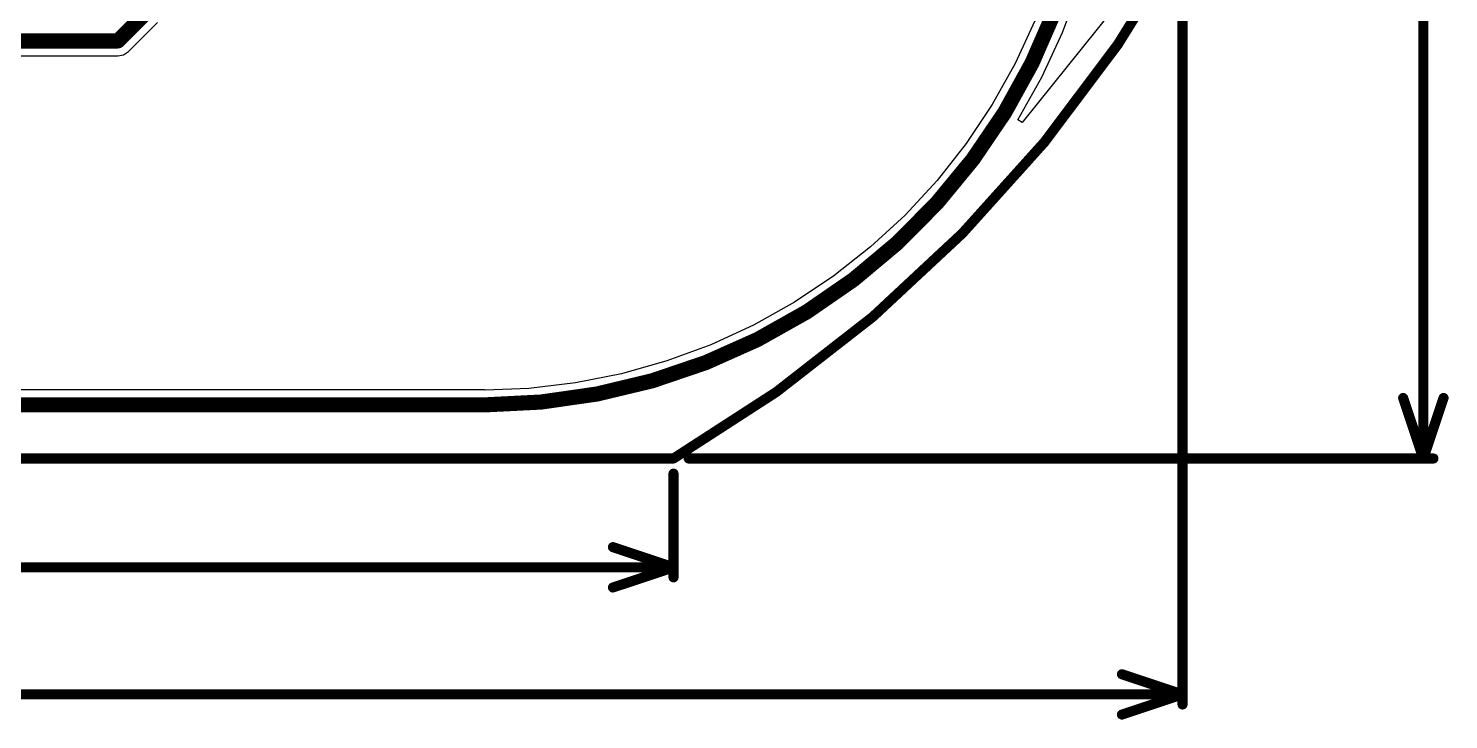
# Model space of a CAD drawing. Header units: inches. Extents: x -5 to 433, y -20 to 71.
# Drawn here: x 55.97 to 91.69, y -19.08 to -1.67 of the extents above; entities that cross this region are included whole.
import ezdxf

# ---------------------------------------------------------------- set-up
doc = ezdxf.new("R2010")
doc.units = ezdxf.units.IN
for name, color, linetype in [('Board Outline', 216, 'Continuous'), ('Deimensions', 6, 'Continuous'), ('Top Layer', 1, 'Continuous')]:
    doc.layers.add(name, color=color, linetype=linetype)

msp = doc.modelspace()

# ---------------------------------------------------------------- linework, layer by layer
at = {"layer": 'Board Outline'}
for points in [[(84.99995953999999, 0.54371748, 0.254, 0.254, -0.1328661080866542), (72.1950042, -12.50003088, 0.254, 0.254, 0)], [(7.804995819999999, -12.50003088, 0.254, 0.254, 0), (72.19499658, -12.50003088, 0.254, 0.254, 0)]]:
    msp.add_lwpolyline(points, format="xyseb", dxfattribs=at)
for points in [[(72.13149658, -12.50003088, 0.127, 0.127, 1), (72.25849658, -12.50003088, 0.127, 0.127, 1)], [(72.1315042, -12.50003088, 0.127, 0.127, 1), (72.25850419999999, -12.50003088, 0.127, 0.127, 1)]]:
    msp.add_lwpolyline(points, format="xyseb", close=True, dxfattribs=at)
at = {"layer": 'Deimensions'}
for points in [[(91.059, -12.50003088, 0.254, 0.254, 0), (91.059, 23.46954412, 0.254, 0.254, 0)], [(84.99995953999999, -18.6944, 0.254, 0.254, 0), (84.99995953999999, 0.16271748, 0.254, 0.254, 0)], [(90.55099999999999, -10.97603088, 0.254, 0.254, 0), (91.059, -12.50003088, 0.254, 0.254, 0)], [(91.059, -12.50003088, 0.254, 0.254, 0), (91.567, -10.97603088, 0.254, 0.254, 0)], [(72.5760042, -12.50003088, 0.254, 0.254, 0), (91.313, -12.50003088, 0.254, 0.254, 0)], [(72.1950042, -15.494, 0.254, 0.254, 0), (72.1950042, -12.88103088, 0.254, 0.254, 0)], [(70.6710042, -14.732, 0.254, 0.254, 0), (72.1950042, -15.24, 0.254, 0.254, 0)], [(44.56684, -15.24, 0.254, 0.254, 0), (72.1950042, -15.24, 0.254, 0.254, 0)], [(70.6710042, -15.748, 0.254, 0.254, 0), (72.1950042, -15.24, 0.254, 0.254, 0)], [(83.47595953999999, -17.9324, 0.254, 0.254, 0), (84.99995953999999, -18.4404, 0.254, 0.254, 0)], [(44.951396, -18.4404, 0.254, 0.254, 0), (84.99995953999999, -18.4404, 0.254, 0.254, 0)], [(83.47595953999999, -18.9484, 0.254, 0.254, 0), (84.99995953999999, -18.4404, 0.254, 0.254, 0)]]:
    msp.add_lwpolyline(points, format="xyseb", dxfattribs=at)
for points in [[(90.4875, -10.97603088, 0.127, 0.127, 1), (90.61449999999999, -10.97603088, 0.127, 0.127, 1)], [(91.5035, -10.97603088, 0.127, 0.127, 1), (91.6305, -10.97603088, 0.127, 0.127, 1)], [(72.5125042, -12.50003088, 0.127, 0.127, 1), (72.63950419999999, -12.50003088, 0.127, 0.127, 1)], [(90.99549999999999, -12.50003088, 0.127, 0.127, 1), (91.12249999999999, -12.50003088, 0.127, 0.127, 1)], [(90.99549999999999, -12.50003088, 0.127, 0.127, 1), (91.12249999999999, -12.50003088, 0.127, 0.127, 1)], [(90.99549999999999, -12.50003088, 0.127, 0.127, 1), (91.12249999999999, -12.50003088, 0.127, 0.127, 1)], [(91.24949999999998, -12.50003088, 0.127, 0.127, 1), (91.3765, -12.50003088, 0.127, 0.127, 1)], [(72.1315042, -12.88103088, 0.127, 0.127, 1), (72.25850419999999, -12.88103088, 0.127, 0.127, 1)], [(70.6075042, -14.732, 0.127, 0.127, 1), (70.73450419999999, -14.732, 0.127, 0.127, 1)], [(72.1315042, -15.24, 0.127, 0.127, 1), (72.25850419999999, -15.24, 0.127, 0.127, 1)], [(72.1315042, -15.24, 0.127, 0.127, 1), (72.25850419999999, -15.24, 0.127, 0.127, 1)], [(72.1315042, -15.24, 0.127, 0.127, 1), (72.25850419999999, -15.24, 0.127, 0.127, 1)], [(70.6075042, -15.748, 0.127, 0.127, 1), (70.73450419999999, -15.748, 0.127, 0.127, 1)], [(72.1315042, -15.494, 0.127, 0.127, 1), (72.25850419999999, -15.494, 0.127, 0.127, 1)], [(83.41245954, -17.9324, 0.127, 0.127, 1), (83.53945954, -17.9324, 0.127, 0.127, 1)], [(84.93645954, -18.4404, 0.127, 0.127, 1), (85.06345954, -18.4404, 0.127, 0.127, 1)], [(84.93645954, -18.4404, 0.127, 0.127, 1), (85.06345954, -18.4404, 0.127, 0.127, 1)], [(84.93645954, -18.4404, 0.127, 0.127, 1), (85.06345954, -18.4404, 0.127, 0.127, 1)], [(84.93645954, -18.6944, 0.127, 0.127, 1), (85.06345954, -18.6944, 0.127, 0.127, 1)], [(83.41245954, -18.9484, 0.127, 0.127, 1), (83.53945954, -18.9484, 0.127, 0.127, 1)]]:
    msp.add_lwpolyline(points, format="xyseb", close=True, dxfattribs=at)
at = {"layer": 'Top Layer'}
for p, q in [((81.98102222, -1.77033936), (82.41073942, -0.60554108)), ((83.2603618, -1.17431566), (80.96562928, -4.042730039999999)), ((58.48037326, -2.2514179), (59.21416656, -1.51762714)), ((81.28822706, -1.48337524), (80.79309724, -2.55739646)), ((81.4612417, -2.89783266), (81.98102222, -1.77033936)), ((39.5306423, -2.36140498), (58.2148442, -2.36140498)), ((58.2148442, -2.36140498), (58.35854723999999, -2.33281982)), ((58.35854723999999, -2.33281982), (58.48037326, -2.2514179)), ((80.79309724, -2.55739646), (80.21522438, -3.58925876)), ((80.85992718, -3.9715567), (81.4612417, -2.89783266)), ((80.21522438, -3.58925876), (79.55817718, -4.57260198)), ((80.96562928, -4.042730039999999), (80.85992718, -3.9715567)), ((79.55817718, -4.57260198), (78.82600186, -5.5013606)), ((78.82600186, -5.5013606), (78.023212, -6.369812)), ((78.023212, -6.369812), (77.1547606, -7.17260186)), ((77.1547606, -7.17260186), (76.22600198, -7.904777179999999)), ((76.22600198, -7.904777179999999), (75.24265876, -8.56182438)), ((75.24265876, -8.56182438), (74.21079646, -9.13969724)), ((74.21079646, -9.13969724), (73.13677523999999, -9.63482706)), ((73.13677523999999, -9.63482706), (72.02721688, -10.04416584)), ((72.02721688, -10.04416584), (70.88896159999999, -10.36518628)), ((69.72902996, -10.59590972), (68.55457206, -10.7349163)), ((70.88896159999999, -10.36518628), (69.72902996, -10.59590972)), ((67.437, -10.77508386), (32.08319974, -10.77508386)), ((67.45270735999999, -10.77820806), (67.437, -10.77508386)), ((68.55457206, -10.7349163), (67.45270735999999, -10.77820806))]:
    msp.add_line(p, q, dxfattribs=at)
for points in [[(82.80399999999999, 4.3447462, 0.3809999999999999, 0.3809999999999999, -0.4142135623730953), (67.437, -11.1506, 0.3809999999999999, 0.3809999999999999, 0)], [(58.2148442, -1.98588884, 0.3809999999999999, 0.3809999999999999, 0), (58.9486375, -1.25209554, 0.3809999999999999, 0.3809999999999999, 0)], [(39.37509778, -1.98588884, 0.3809999999999999, 0.3809999999999999, 0), (58.2148442, -1.98588884, 0.3809999999999999, 0.3809999999999999, 0)], [(30.5054, -11.1506, 0.3809999999999999, 0.3809999999999999, 0), (67.437, -11.1506, 0.3809999999999999, 0.3809999999999999, 0)]]:
    msp.add_lwpolyline(points, format="xyseb", dxfattribs=at)
for points in [[(58.11959419999999, -1.98588884, 0.1905, 0.1905, 1), (58.31009419999999, -1.98588884, 0.1905, 0.1905, 1)], [(58.11959419999999, -1.98588884, 0.1905, 0.1905, 1), (58.31009419999999, -1.98588884, 0.1905, 0.1905, 1)], [(67.34175, -11.1506, 0.1905, 0.1905, 1), (67.53224999999999, -11.1506, 0.1905, 0.1905, 1)], [(67.34175, -11.1506, 0.1905, 0.1905, 1), (67.53224999999999, -11.1506, 0.1905, 0.1905, 1)]]:
    msp.add_lwpolyline(points, format="xyseb", close=True, dxfattribs=at)

doc.saveas('drawing.dxf')
